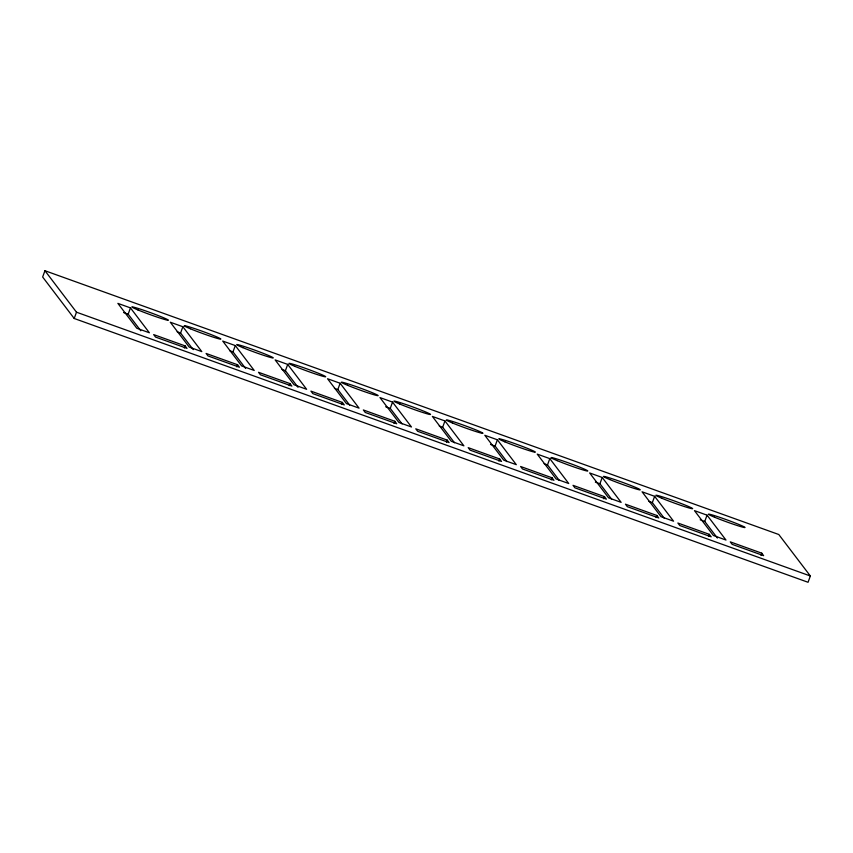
<?xml version="1.0" encoding="UTF-8"?>
<svg xmlns="http://www.w3.org/2000/svg" width="853" height="853" viewBox="0 0 853 853"><rect width="100%" height="100%" fill="white"/><g stroke="black" fill="none" stroke-linecap="round" stroke-linejoin="round"><path stroke-width="1.28" d="M44.942 270.721L42.65 277.012L74.211 318.489L808.058 582.279L810.35 575.988L778.789 534.511L44.942 270.721L76.493 312.198L810.35 575.988M74.211 318.489L76.493 312.198M140.788 330.772L128.163 314.181L130.456 307.89L117.874 303.369L136.8 328.245L149.382 332.777L130.456 307.89M193.204 349.613L180.58 333.022L182.873 326.731L170.291 322.21L189.227 347.096L201.798 351.617L182.873 326.731M184.365 348.003L185.133 345.902L153.679 334.6L155.566 337.084L187.02 348.387L185.133 345.902M245.621 368.453L232.997 351.862L235.289 345.572L222.708 341.051L241.644 365.937L254.226 370.458L235.289 345.572M236.782 366.843L237.55 364.743L206.095 353.441L207.993 355.925L239.437 367.227L237.55 364.743M298.038 387.294L285.414 370.703L287.706 364.412L275.124 359.891L294.061 384.778L306.643 389.299L287.706 364.412M289.199 385.684L289.967 383.583L258.512 372.281L260.41 374.766L291.854 386.078L289.967 383.583M349.666 405.1L337.831 389.554L340.123 383.253L327.541 378.732L346.478 403.618L359.06 408.139L340.123 383.253M341.616 404.525L342.384 402.424L310.929 391.122L312.827 393.617L344.271 404.919L342.384 402.424M402.083 423.941L390.247 408.395L392.54 402.104L379.958 397.573L398.895 422.459L411.477 426.98L392.54 402.104M394.033 423.365L394.8 421.275L363.346 409.962L365.244 412.457L396.698 423.76L394.8 421.275M454.5 442.792L442.675 427.236L444.957 420.945L432.375 416.424L451.312 441.31L463.893 445.831L444.957 420.945M446.46 442.217L447.217 440.116L415.763 428.814L417.661 431.298L449.115 442.6L447.217 440.116M506.917 461.633L495.092 446.076L497.374 439.785L484.803 435.265L503.728 460.151L516.31 464.672L497.374 439.785M498.877 461.057L499.634 458.957L468.19 447.654L470.078 450.139L501.532 461.441L499.634 458.957M559.344 480.474L547.509 464.917L549.801 458.626L537.219 454.105L556.145 478.991L568.727 483.512L549.801 458.626M551.294 479.898L552.051 477.797L520.607 466.495L522.494 468.979L553.949 480.292L552.051 477.797M611.761 499.314L599.926 483.758L602.218 477.467L589.636 472.946L608.573 497.832L621.144 502.353L602.218 477.467M603.711 498.738L604.478 496.638L573.024 485.336L574.911 487.82L606.366 499.133L604.478 496.638M664.178 518.155L652.342 502.609L654.635 496.318L642.053 491.786L660.99 516.673L673.571 521.194L654.635 496.318M656.128 517.579L656.895 515.489L625.441 504.176L627.339 506.671L658.783 517.974L656.895 515.489M717.384 538.04L704.759 521.45L707.052 515.159L694.47 510.638L713.407 535.513L725.988 540.045L707.052 515.159M708.544 536.42L709.312 534.33L677.858 523.017L679.756 525.512L711.199 536.814L709.312 534.33M760.961 555.271L761.729 553.17L730.275 541.868L732.173 544.353L763.616 555.655L761.729 553.17M123.589 312.539L128.163 314.181M177.147 331.785L180.58 333.022M229.564 350.636L232.997 351.862M281.98 369.477L285.414 370.703M334.408 388.318L337.831 389.554M385.673 406.753L390.247 408.395M439.242 425.999L442.675 427.236M490.518 444.434L495.092 446.076M544.075 463.691L547.509 464.917M595.351 482.116L599.926 483.758M648.909 501.372L652.342 502.609M700.185 519.808L704.759 521.45M714.483 517.185A19.555 0.992 20 0 0 744.68 527.57A19.555 0.992 20 0 0 720.86 517.718A19.555 0.992 20 0 0 714.483 517.185M662.067 498.344A19.555 0.992 20 0 0 692.263 508.729A19.555 0.992 20 0 0 668.443 498.866A19.555 0.992 20 0 0 662.067 498.344M557.233 460.663A19.555 0.992 20 0 0 587.429 471.037A19.555 0.992 20 0 0 563.609 461.185A19.555 0.992 20 0 0 557.233 460.663M609.65 479.503A19.555 0.992 20 0 0 639.846 489.889A19.555 0.992 20 0 0 616.026 480.026A19.555 0.992 20 0 0 609.65 479.503M504.816 441.811A19.555 0.992 20 0 0 535.012 452.197A19.555 0.992 20 0 0 511.192 442.344A19.555 0.992 20 0 0 504.816 441.811M452.399 422.971A19.555 0.992 20 0 0 482.595 433.356A19.555 0.992 20 0 0 458.775 423.504A19.555 0.992 20 0 0 452.399 422.971M399.972 404.13A19.555 0.992 20 0 0 430.179 414.515A19.555 0.992 20 0 0 406.348 404.663A19.555 0.992 20 0 0 399.972 404.13M347.555 385.289A19.555 0.992 20 0 0 377.762 395.675A19.555 0.992 20 0 0 353.931 385.812A19.555 0.992 20 0 0 347.555 385.289M295.138 366.449A19.555 0.992 20 0 0 325.334 376.823A19.555 0.992 20 0 0 301.514 366.971A19.555 0.992 20 0 0 295.138 366.449M242.721 347.597A19.555 0.992 20 0 0 272.917 357.983A19.555 0.992 20 0 0 249.097 348.131A19.555 0.992 20 0 0 242.721 347.597M190.304 328.757A19.555 0.992 20 0 0 220.5 339.142A19.555 0.992 20 0 0 196.68 329.29A19.555 0.992 20 0 0 190.304 328.757M137.887 309.916A19.555 0.992 20 0 0 168.084 320.301A19.555 0.992 20 0 0 144.264 310.449A19.555 0.992 20 0 0 137.887 309.916"/></g></svg>
